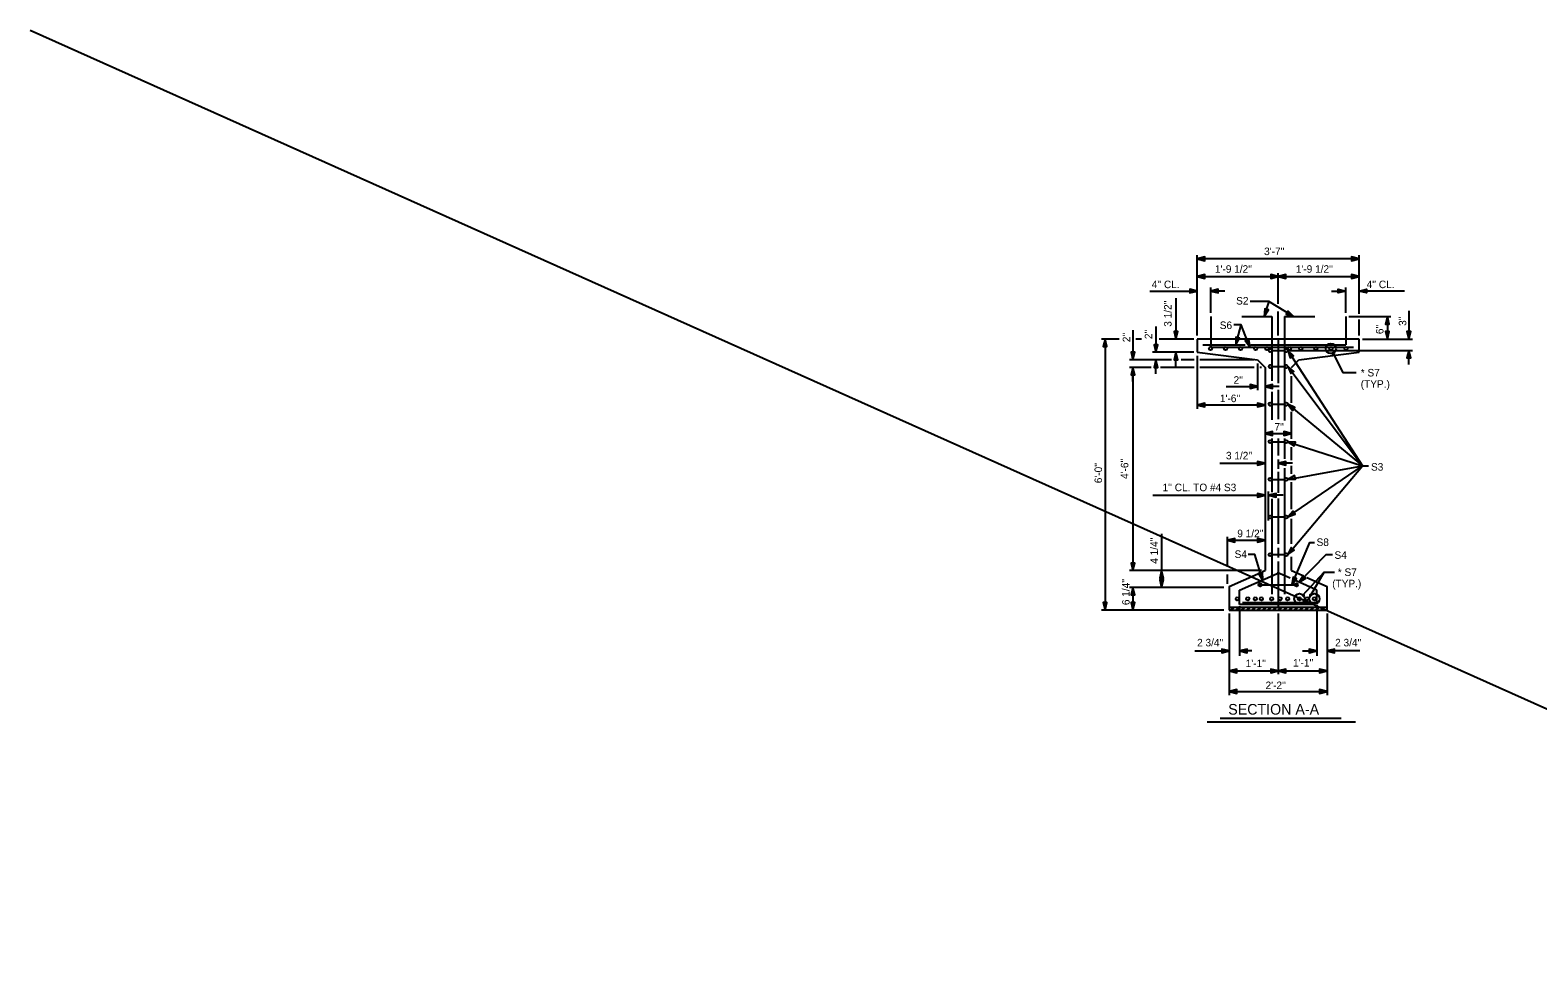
# Model space of a CAD drawing. Extents: x -34.4 to 56.5, y -7.9 to 33.3.
# Drawn here: x -34.29 to -0.91, y 12.74 to 33.33 of the extents above; entities that cross this region are included whole.
import ezdxf

# ---------------------------------------------------------------- set-up
doc = ezdxf.new("R2010")
doc.units = 0
for name, color, linetype in [('Arrowhead Terminators', 7, 'Continuous'), ('Default', 7, 'Continuous'), ('Dimension Lines', 7, 'Continuous'), ('Mis Center Lines', 7, 'Continuous'), ('Rebar Lines', 7, 'Continuous'), ('Sup Concrete Girder Lines', 7, 'Continuous'), ('Text', 7, 'Continuous'), ('User Information Notes', 7, 'Continuous')]:
    doc.layers.add(name, color=color, linetype=linetype)

msp = doc.modelspace()

# ---------------------------------------------------------------- linework, layer by layer
at = {"layer": 'Arrowhead Terminators'}
msp.add_line((-9.874, 25.547), (-9.874, 25.86), dxfattribs=at)
for points in [[(-8.448, 28.264), (-8.282, 28.222), (-8.282, 28.306)], [(-4.865, 28.264), (-5.031, 28.306), (-5.031, 28.222)], [(-8.448, 27.872), (-8.282, 27.83), (-8.282, 27.914)], [(-6.657, 27.872), (-6.823, 27.914), (-6.823, 27.83)], [(-6.657, 27.872), (-6.491, 27.83), (-6.491, 27.914)], [(-4.865, 27.872), (-5.031, 27.914), (-5.031, 27.83)], [(-8.448, 27.551), (-8.614, 27.593), (-8.614, 27.51)], [(-8.15, 27.551), (-7.984, 27.51), (-7.984, 27.593)], [(-5.163, 27.551), (-5.329, 27.51), (-5.329, 27.593)], [(-4.865, 27.551), (-4.699, 27.593), (-4.699, 27.51)], [(-6.965, 26.985), (-6.875, 27.131), (-6.954, 27.156)], [(-6.316, 26.985), (-6.438, 27.107), (-6.48, 27.035)], [(-4.239, 26.985), (-4.281, 26.819), (-4.198, 26.819)], [(-10.49, 26.485), (-10.531, 26.319), (-10.449, 26.319)], [(-8.921, 26.485), (-8.88, 26.652), (-8.962, 26.652)], [(-7.596, 26.36), (-7.513, 26.51), (-7.593, 26.532)], [(-7.287, 26.309), (-7.388, 26.445), (-7.313, 26.476)], [(-4.239, 26.485), (-4.198, 26.652), (-4.281, 26.652)], [(-3.765, 26.485), (-3.723, 26.652), (-3.806, 26.652)], [(-9.874, 26.027), (-9.832, 26.194), (-9.915, 26.194)], [(-9.363, 26.194), (-9.322, 26.36), (-9.405, 26.36)], [(-8.921, 26.194), (-8.962, 26.027), (-8.88, 26.027)], [(-6.445, 26.236), (-6.389, 26.073), (-6.32, 26.118)], [(-3.765, 26.236), (-3.806, 26.069), (-3.723, 26.069)], [(-9.874, 25.86), (-9.915, 25.694), (-9.832, 25.694)], [(-9.363, 26.027), (-9.405, 25.861), (-9.322, 25.861)], [(-6.445, 25.88), (-6.378, 25.722), (-6.312, 25.772)], [(-7.115, 25.437), (-7.281, 25.479), (-7.281, 25.395)], [(-6.948, 25.437), (-6.782, 25.395), (-6.782, 25.479)], [(-8.448, 25.025), (-8.282, 24.983), (-8.282, 25.066)], [(-6.948, 25.025), (-7.115, 25.066), (-7.115, 24.983)], [(-6.445, 25.047), (-6.343, 24.908), (-6.29, 24.973)], [(-6.948, 24.395), (-6.782, 24.354), (-6.782, 24.437)], [(-6.365, 24.395), (-6.531, 24.437), (-6.531, 24.354)], [(-6.445, 24.213), (-6.3, 24.123), (-6.274, 24.202)], [(-6.948, 23.735), (-7.115, 23.777), (-7.115, 23.694)], [(-6.657, 23.735), (-6.491, 23.694), (-6.491, 23.777)], [(-6.445, 23.38), (-6.274, 23.385), (-6.296, 23.465)], [(-6.948, 23.026), (-7.115, 23.068), (-7.115, 22.985)], [(-6.87, 23.026), (-6.703, 22.985), (-6.703, 23.068)], [(-6.445, 22.547), (-6.284, 22.606), (-6.331, 22.675)], [(-7.782, 22.031), (-7.615, 21.99), (-7.615, 22.073)], [(-6.948, 22.031), (-7.115, 22.073), (-7.115, 21.99)], [(-6.445, 21.714), (-6.306, 21.814), (-6.37, 21.867)], [(-9.874, 21.36), (-9.832, 21.527), (-9.915, 21.527)], [(-9.239, 21.36), (-9.281, 21.194), (-9.198, 21.194)], [(-9.239, 20.985), (-9.198, 21.152), (-9.281, 21.152)], [(-7.008, 21.154), (-7.094, 21.302), (-7.014, 21.325)], [(-6.355, 21.044), (-6.251, 21.181), (-6.328, 21.214)], [(-6.191, 21.1), (-6.046, 21.191), (-6.106, 21.248)], [(-9.874, 20.985), (-9.915, 20.819), (-9.832, 20.819)], [(-10.49, 20.485), (-10.449, 20.652), (-10.531, 20.652)], [(-9.874, 20.485), (-9.832, 20.652), (-9.915, 20.652)], [(-7.74, 19.578), (-7.906, 19.62), (-7.906, 19.536)], [(-7.511, 19.578), (-7.345, 19.536), (-7.345, 19.62)], [(-5.805, 19.578), (-5.971, 19.62), (-5.971, 19.536)], [(-5.573, 19.578), (-5.407, 19.536), (-5.407, 19.62)], [(-7.74, 19.136), (-7.574, 19.094), (-7.574, 19.178)], [(-6.657, 19.136), (-6.823, 19.178), (-6.823, 19.094)], [(-6.657, 19.136), (-6.491, 19.094), (-6.491, 19.178)], [(-5.573, 19.136), (-5.739, 19.178), (-5.739, 19.094)], [(-7.74, 18.68), (-7.574, 18.638), (-7.574, 18.722)], [(-5.573, 18.68), (-5.739, 18.722), (-5.739, 18.638)]]:
    msp.add_lwpolyline(points, close=True, dxfattribs=at)
at = {"layer": 'Default'}
msp.add_line((-34.293, 33.33), (47.184, -3.137), dxfattribs=at)
msp.add_circle((-5.44, 26.169), 0.0205, dxfattribs=at)
at = {"layer": 'Dimension Lines'}
for p, q in [((-8.448, 26.564), (-8.448, 28.342)), ((-4.865, 28.264), (-8.448, 28.264)), ((-4.865, 27.045), (-4.865, 28.342)), ((-8.448, 27.872), (-6.657, 27.872)), ((-8.448, 27.872), (-6.656, 27.872)), ((-6.657, 27.27), (-6.657, 27.95)), ((-6.657, 27.872), (-4.865, 27.872)), ((-9.497, 27.551), (-8.448, 27.551)), ((-8.921, 27.395), (-8.921, 26.485)), ((-8.15, 27.069), (-8.15, 27.63)), ((-7.837, 27.551), (-8.15, 27.551)), ((-5.476, 27.551), (-5.163, 27.551)), ((-5.163, 27.069), (-5.163, 27.63)), ((-3.864, 27.551), (-4.865, 27.551)), ((-6.657, 26.564), (-6.657, 27.095)), ((-3.765, 27.113), (-3.765, 26.485)), ((-9.363, 26.763), (-9.363, 26.194)), ((-5.095, 26.985), (-4.161, 26.985)), ((-4.865, 26.564), (-4.865, 26.918)), ((-4.239, 26.985), (-4.239, 26.485)), ((-4.239, 26.798), (-4.239, 26.485)), ((-10.179, 26.485), (-10.568, 26.485)), ((-10.49, 26.485), (-10.49, 20.485)), ((-9.874, 26.686), (-9.874, 26.027)), ((-9.681, 26.485), (-9.809, 26.485)), ((-8.526, 26.485), (-9.294, 26.485)), ((-4.787, 26.485), (-3.686, 26.485)), ((-8.526, 26.194), (-9.441, 26.194)), ((-8.921, 25.881), (-8.921, 26.194)), ((-8.448, 26.116), (-8.448, 24.941)), ((-6.394, 26.236), (-3.686, 26.236)), ((-3.765, 25.922), (-3.765, 26.236)), ((-9.017, 26.027), (-9.951, 26.027)), ((-9.471, 25.86), (-9.951, 25.86)), ((-9.874, 25.86), (-9.874, 21.36)), ((-9.363, 25.714), (-9.363, 26.027)), ((-8.516, 25.86), (-9.263, 25.86)), ((-8.516, 26.027), (-8.809, 26.027)), ((-7.193, 26.027), (-8.393, 26.027)), ((-7.192, 25.86), (-8.393, 25.86)), ((-7.115, 25.949), (-7.115, 25.353)), ((-7.027, 25.86), (-7.061, 25.86)), ((-7.81, 25.437), (-7.115, 25.437)), ((-6.636, 25.437), (-6.948, 25.437)), ((-6.948, 25.025), (-8.448, 25.025)), ((-6.948, 24.395), (-6.365, 24.395)), ((-7.953, 23.735), (-6.948, 23.735)), ((-6.344, 23.735), (-6.657, 23.735)), ((-6.87, 22.472), (-6.87, 23.11)), ((-9.432, 23.026), (-6.948, 23.026)), ((-6.55, 23.026), (-6.87, 23.026)), ((-9.239, 22.171), (-9.239, 20.985)), ((-7.782, 21.455), (-7.782, 22.11)), ((-7.782, 22.031), (-6.948, 22.031)), ((-7.027, 21.36), (-9.951, 21.36)), ((-7.782, 21.063), (-7.782, 21.27)), ((-7.86, 20.985), (-9.951, 20.985)), ((-9.874, 20.985), (-9.874, 20.485)), ((-7.86, 20.485), (-10.568, 20.485)), ((-7.74, 20.408), (-7.74, 18.602)), ((-7.511, 20.574), (-7.511, 19.469)), ((-6.657, 20.407), (-6.657, 19.065)), ((-5.805, 20.599), (-5.805, 19.469)), ((-5.573, 20.408), (-5.573, 18.602)), ((-8.501, 19.578), (-7.74, 19.578)), ((-7.24, 19.578), (-7.511, 19.578)), ((-6.118, 19.578), (-5.805, 19.578)), ((-4.85, 19.578), (-5.573, 19.578)), ((-7.74, 19.136), (-6.657, 19.136)), ((-6.657, 19.136), (-5.573, 19.136)), ((-7.74, 18.68), (-5.573, 18.68))]:
    msp.add_line(p, q, dxfattribs=at)
for points in [[(-6.965, 26.985), (-6.859, 27.316), (-7.278, 27.316)], [(-6.316, 26.985), (-6.866, 27.316), (-6.859, 27.316)], [(-7.596, 26.36), (-7.477, 26.804), (-7.643, 26.804)], [(-7.287, 26.309), (-7.477, 26.804), (-7.479, 26.804)], [(-6.445, 26.236), (-4.788, 23.681), (-4.788, 23.681)], [(-5.44, 26.169), (-5.228, 25.75), (-4.933, 25.75)], [(-6.445, 25.88), (-4.788, 23.681), (-4.788, 23.681)], [(-6.445, 25.047), (-4.788, 23.681), (-4.654, 23.681)], [(-6.445, 24.213), (-4.788, 23.681), (-4.8, 23.686)], [(-6.445, 22.547), (-4.788, 23.681), (-4.8, 23.686)], [(-6.445, 23.38), (-4.788, 23.681), (-4.788, 23.681)], [(-6.445, 21.714), (-4.788, 23.681), (-4.788, 23.681)], [(-7.008, 21.154), (-7.172, 21.718), (-7.324, 21.718)], [(-6.355, 21.044), (-5.955, 21.984), (-5.853, 21.984)], [(-6.191, 21.1), (-5.596, 21.714), (-5.458, 21.714)], [(-6.118, 20.81), (-5.641, 21.323), (-5.41, 21.323)], [(-5.935, 20.815), (-5.641, 21.323), (-5.41, 21.323)]]:
    msp.add_lwpolyline(points, dxfattribs=at)
for centre, radius in [((-5.49, 26.277), 0.113), ((-6.188, 20.735), 0.113), ((-6.103, 20.81), 0.0154), ((-5.855, 20.735), 0.113), ((-5.935, 20.815), 0.0154)]:
    msp.add_circle(centre, radius, dxfattribs=at)
at = {"layer": 'Mis Center Lines'}
for p, q in [((-6.657, 26.462), (-6.657, 25.509)), ((-6.657, 25.364), (-6.657, 24.71)), ((-6.657, 24.288), (-6.657, 23.908)), ((-6.657, 23.821), (-6.657, 23.615)), ((-6.657, 23.55), (-6.657, 23.078)), ((-6.657, 22.958), (-6.657, 21.952)), ((-6.657, 21.865), (-6.657, 21.648)), ((-6.657, 21.56), (-6.657, 20.517))]:
    msp.add_line(p, q, dxfattribs=at)
at = {"layer": 'Rebar Lines'}
for p, q in [((-8.15, 26.985), (-8.15, 26.309)), ((-7.464, 26.985), (-6.797, 26.985)), ((-6.797, 26.985), (-6.797, 25.56)), ((-6.515, 26.985), (-5.849, 26.985)), ((-6.515, 26.985), (-6.515, 24.682)), ((-5.163, 26.985), (-5.163, 26.36)), ((-8.323, 26.36), (-7.389, 26.36)), ((-8.15, 26.309), (-4.99, 26.309)), ((-7.264, 26.36), (-5.163, 26.36)), ((-6.797, 26.236), (-6.515, 26.236)), ((-6.799, 25.88), (-6.515, 25.88)), ((-6.799, 25.047), (-6.515, 25.047)), ((-6.797, 25.321), (-6.797, 24.696)), ((-6.799, 24.213), (-6.515, 24.213)), ((-6.797, 24.288), (-6.797, 23.095)), ((-6.515, 24.288), (-6.515, 23.832)), ((-6.799, 23.38), (-6.515, 23.38)), ((-6.515, 23.627), (-6.515, 20.837)), ((-6.797, 22.948), (-6.797, 20.837)), ((-6.799, 22.547), (-6.515, 22.547)), ((-6.799, 21.714), (-6.515, 21.714)), ((-7.511, 20.926), (-6.631, 21.32)), ((-7.094, 21.044), (-6.219, 21.044)), ((-6.39, 21.189), (-6.683, 21.32)), ((-5.803, 20.926), (-6.256, 21.129)), ((-7.511, 20.611), (-7.511, 20.926)), ((-5.803, 20.653), (-5.803, 20.926)), ((-5.868, 20.611), (-7.511, 20.611)), ((-7.446, 20.653), (-5.803, 20.653))]:
    msp.add_line(p, q, dxfattribs=at)
for centre in [(-6.833, 26.235), (-6.48, 26.235), (-6.834, 25.88), (-6.48, 25.88), (-6.834, 25.047), (-6.48, 25.047), (-6.834, 24.213), (-6.48, 24.213), (-6.834, 23.38), (-6.48, 23.38), (-6.834, 22.547), (-6.48, 22.547), (-6.834, 21.713), (-6.48, 21.713), (-7.059, 21.044), (-6.254, 21.044)]:
    msp.add_circle(centre, 0.0352, dxfattribs=at)
for centre in [(-8.156, 26.277), (-7.823, 26.277), (-7.49, 26.277), (-7.157, 26.277), (-6.907, 26.277), (-6.407, 26.277), (-6.157, 26.277), (-5.823, 26.277), (-5.49, 26.277), (-5.157, 26.277), (-7.563, 20.735), (-7.331, 20.735), (-7.164, 20.735), (-7.029, 20.735), (-6.802, 20.735), (-6.615, 20.735), (-6.448, 20.735), (-6.188, 20.735), (-6.021, 20.735), (-5.855, 20.735)]:
    msp.add_ellipse(centre, major_axis=(0, 0.0352), ratio=0.999951, dxfattribs=at)
at = {"layer": 'Sup Concrete Girder Lines'}
for p, q in [((-8.448, 26.485), (-8.448, 26.194)), ((-7.619, 26.485), (-8.448, 26.485)), ((-4.865, 26.485), (-7.503, 26.485)), ((-4.865, 26.194), (-4.865, 26.485)), ((-8.448, 26.194), (-7.115, 26.027)), ((-6.198, 26.027), (-4.865, 26.194)), ((-7.115, 26.027), (-6.948, 25.86)), ((-6.948, 25.86), (-6.948, 21.36)), ((-6.365, 25.86), (-6.198, 26.027)), ((-6.365, 25.074), (-6.365, 25.663)), ((-6.365, 24.28), (-6.365, 24.878)), ((-6.365, 23.802), (-6.365, 24.093)), ((-6.365, 23.505), (-6.365, 23.677)), ((-6.365, 22.72), (-6.365, 23.318)), ((-6.365, 22.832), (-6.365, 23.142)), ((-6.365, 21.954), (-6.365, 22.505)), ((-6.365, 21.36), (-6.365, 21.664)), ((-7.74, 21.006), (-7.106, 21.29)), ((-7.002, 21.336), (-6.948, 21.36)), ((-6.365, 21.36), (-6.127, 21.254)), ((-6.023, 21.207), (-5.573, 21.006)), ((-7.74, 21.006), (-7.74, 20.485)), ((-7.74, 20.985), (-7.74, 20.485)), ((-5.573, 20.485), (-5.573, 21.006)), ((-7.74, 20.548), (-5.573, 20.548)), ((-7.74, 20.485), (-5.573, 20.485)), ((-7.716, 20.485), (-7.653, 20.548)), ((-7.689, 20.485), (-7.627, 20.548)), ((-7.598, 20.485), (-7.535, 20.548)), ((-7.571, 20.485), (-7.509, 20.548)), ((-7.48, 20.485), (-7.418, 20.548)), ((-7.454, 20.485), (-7.391, 20.548)), ((-7.362, 20.485), (-7.3, 20.548)), ((-7.336, 20.485), (-7.273, 20.548)), ((-7.244, 20.485), (-7.182, 20.548)), ((-7.218, 20.485), (-7.155, 20.548)), ((-7.126, 20.485), (-7.064, 20.548)), ((-7.1, 20.485), (-7.037, 20.548)), ((-7.008, 20.485), (-6.946, 20.548)), ((-6.982, 20.485), (-6.919, 20.548)), ((-6.891, 20.485), (-6.828, 20.548)), ((-6.864, 20.485), (-6.802, 20.548)), ((-6.773, 20.485), (-6.71, 20.548)), ((-6.746, 20.485), (-6.684, 20.548)), ((-6.655, 20.485), (-6.592, 20.548)), ((-6.628, 20.485), (-6.566, 20.548)), ((-6.537, 20.485), (-6.475, 20.548)), ((-6.511, 20.485), (-6.448, 20.548)), ((-6.419, 20.485), (-6.357, 20.548)), ((-6.393, 20.485), (-6.33, 20.548)), ((-6.301, 20.485), (-6.239, 20.548)), ((-6.275, 20.485), (-6.212, 20.548)), ((-6.184, 20.485), (-6.121, 20.548)), ((-6.157, 20.485), (-6.095, 20.548)), ((-6.066, 20.485), (-6.003, 20.548)), ((-6.039, 20.485), (-5.977, 20.548)), ((-5.948, 20.485), (-5.885, 20.548)), ((-5.922, 20.485), (-5.859, 20.548)), ((-5.83, 20.485), (-5.768, 20.548)), ((-5.804, 20.485), (-5.741, 20.548)), ((-5.712, 20.485), (-5.649, 20.548)), ((-5.686, 20.485), (-5.623, 20.548))]:
    msp.add_line(p, q, dxfattribs=at)
at = {"layer": 'Text'}
for p, q in [((-7.943, 18.091), (-5.264, 18.091)), ((-8.233, 18.012), (-4.948, 18.012))]:
    msp.add_line(p, q, dxfattribs=at)
at = {"layer": 'User Information Notes'}
msp.add_line((-7.74, 20.485), (-7.74, 20.485), dxfattribs=at)

# ---------------------------------------------------------------- texts
at = {"layer": 'Text'}
for s, height, p in [("3'-7''", 0.1667, (-6.969, 28.347)), ("1'-9 1/2''", 0.1667, (-8.058, 27.956)), ("1'-9 1/2''", 0.1667, (-6.267, 27.956)), ("4'' CL.", 0.1667, (-9.458, 27.615)), ("4'' CL.", 0.1667, (-4.699, 27.615)), ('S2', 0.1667, (-7.588, 27.252)), ('S6', 0.1667, (-7.951, 26.71)), ('* S7', 0.167, (-4.829, 25.659)), ("2''", 0.1667, (-7.645, 25.497)), ('(TYP.)', 0.167, (-4.829, 25.408)), ("1'-6''", 0.1667, (-7.947, 25.09)), ("7''", 0.1667, (-6.741, 24.458)), ("3 1/2''", 0.1667, (-7.814, 23.823)), ('S3', 0.1667, (-4.602, 23.573)), ("1'' CL. TO #4 S3", 0.16667, (-9.219, 23.118)), ("9 1/2''", 0.1667, (-7.563, 22.098)), ('S8', 0.1667, (-5.807, 21.904)), ('S4', 0.1667, (-7.622, 21.639)), ('S4', 0.1667, (-5.41, 21.619)), ('* S7', 0.1667, (-5.337, 21.24)), ('(TYP.)', 0.1667, (-5.461, 20.989)), ("2 3/4''", 0.1667, (-8.453, 19.68)), ("2 3/4''", 0.1667, (-5.396, 19.68)), ("1'-1''", 0.1667, (-7.377, 19.22)), ("1'-1''", 0.1667, (-6.328, 19.233)), ("2'-2''", 0.1667, (-6.937, 18.734)), ('SECTION A-A', 0.23542, (-7.763, 18.169))]:
    msp.add_text(s, height=height, dxfattribs=at).set_placement(p)
for s, p in [("3 1/2''", (-9.018, 26.76)), ("6''", (-4.326, 26.597)), ("3''", (-3.82, 26.779)), ("2''", (-9.934, 26.418)), ("2''", (-9.445, 26.486)), ("6'-0''", (-10.558, 23.294)), ("4'-6''", (-9.976, 23.389)), ("4 1/4''", (-9.321, 21.51)), ("6 1/4''", (-9.948, 20.594))]:
    msp.add_text(s, height=0.1667, rotation=90, dxfattribs=at).set_placement(p)

doc.saveas('drawing.dxf')
